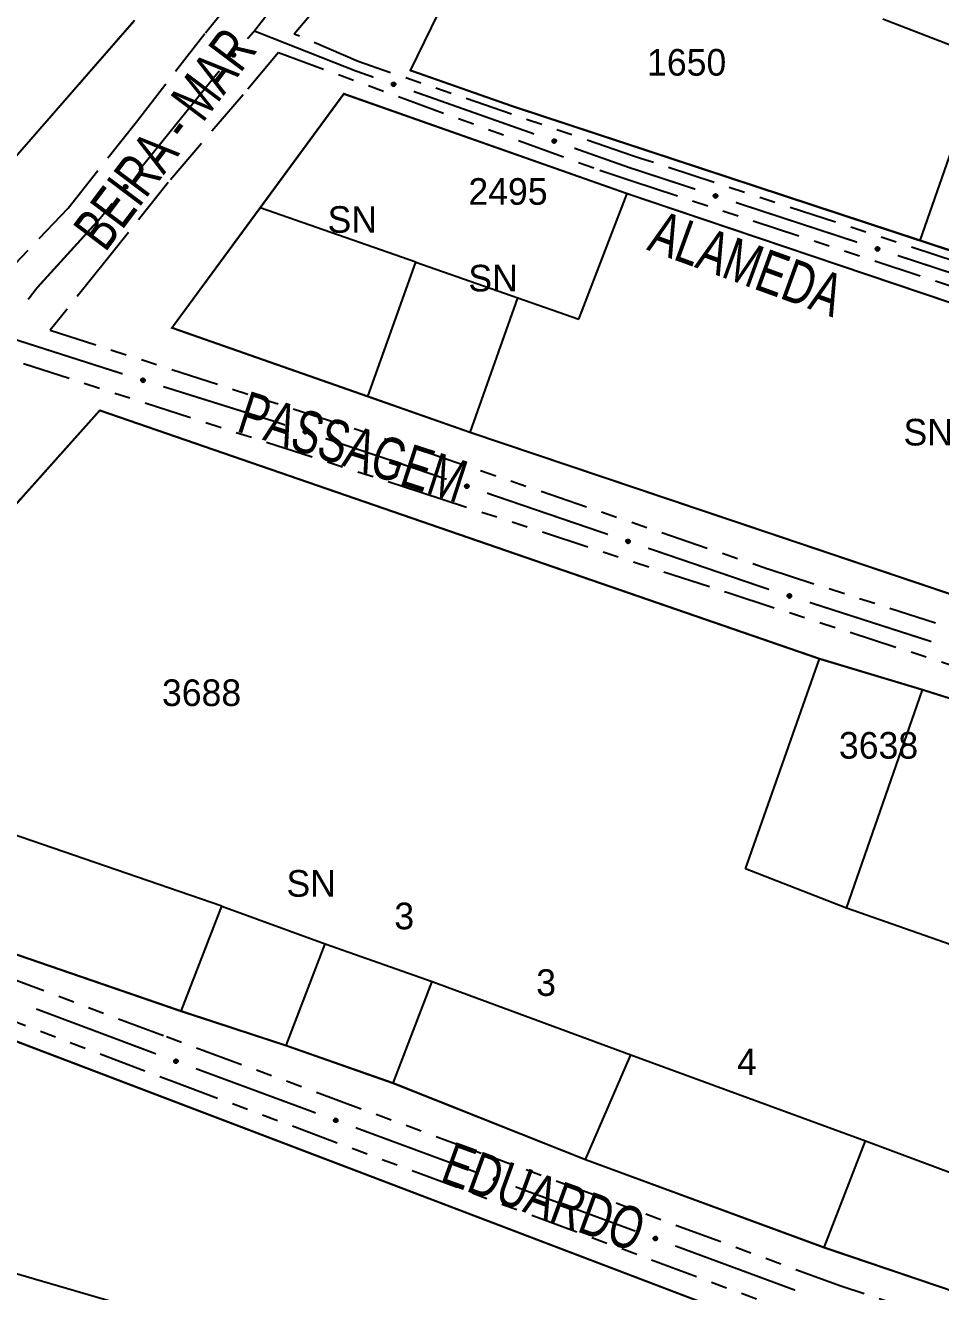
# Model space of a CAD drawing. Extents: x 203196 to 204359, y 4872588 to 4874244.
# Drawn here: x 203699.8 to 203785.8, y 4872877.4 to 4872996.3 of the extents above; entities that cross this region are included whole.
import ezdxf
from ezdxf.enums import TextEntityAlignment as Align

# ---------------------------------------------------------------- set-up
doc = ezdxf.new("R2010")
doc.units = 0
doc.header["$LTSCALE"] = 1.5
doc.header["$MEASUREMENT"] = 0
doc.linetypes.add('TRACO_11', pattern=[8, 3, -1, 3, -1])
doc.linetypes.add('TRACO_25', pattern=[8, 3, -1, 1, -1, 1, -1])
for name, color, linetype in [('CD_MALHA_LOTES', 7, 'CONTINUOUS'), ('RU-QUADRA', 210, 'CONTINUOUS'), ('SV-EIXO-RUA-N-PAV', 6, 'CONTINUOUS'), ('SV-EIXO-RUA-PAV', 20, 'CONTINUOUS'), ('SV-RUA-NAO-PAV', 7, 'CONTINUOUS'), ('SV-RUA-PAVIM', 7, 'CONTINUOUS'), ('SV-TXT-RUA-N-PAV', 7, 'CONTINUOUS'), ('SV-TXT-RUA-PAV', 7, 'CONTINUOUS'), ('Th_NmrPort', 1, 'CONTINUOUS')]:
    doc.layers.add(name, color=color, linetype=linetype)
doc.styles.add('ARIAL', font='ARIAL.SHX')

msp = doc.modelspace()

# ---------------------------------------------------------------- linework, layer by layer
at = {"layer": 'CD_MALHA_LOTES', "linetype": 'Continuous', "flags": 128}
for points in [[(203735.962926, 4872992.043297), (203746.42355, 4873013.478966)], [(203710.047782, 4872996.723007), (203694.148553, 4872978.506069)], [(203789.822241, 4872993.190677), (203780.321816, 4872996.851906)], [(203783.815098, 4872976.061466), (203789.822241, 4872993.190677)], [(203783.815098, 4872976.061466), (203745.509272, 4872988.687648), (203735.962926, 4872992.043297)], [(203721.84424, 4872979.151801), (203729.707697, 4872989.861363)], [(203729.707697, 4872989.861363), (203756.311058, 4872980.481343)], [(203751.782548, 4872968.686747), (203756.311058, 4872980.481343)], [(203756.311058, 4872980.481343), (203831.336802, 4872955.17259)], [(203713.561501, 4872967.871201), (203721.84424, 4872979.151801)], [(203736.464341, 4872974.041287), (203721.84424, 4872979.151801)], [(203797.472578, 4872971.559753), (203783.815098, 4872976.061466)], [(203731.976555, 4872961.416006), (203736.464341, 4872974.041287)], [(203736.464341, 4872974.041287), (203746.039246, 4872970.694341)], [(203741.581345, 4872958.049153), (203746.039246, 4872970.694341)], [(203746.039246, 4872970.694341), (203751.782548, 4872968.686747)], [(203731.976555, 4872961.416006), (203713.561501, 4872967.871201)], [(203741.581345, 4872958.049153), (203731.976555, 4872961.416006)], [(203706.783745, 4872960.113282), (203692.299839, 4872943.910878)], [(203774.378888, 4872936.783489), (203706.783745, 4872960.113282)], [(203823.578466, 4872930.432633), (203741.581345, 4872958.049153)], [(203767.428961, 4872917.07125), (203774.378888, 4872936.783489)], [(203784.042115, 4872933.883029), (203774.378888, 4872936.783489)], [(203776.923756, 4872913.379821), (203784.042115, 4872933.883029)], [(203794.266685, 4872930.664039), (203784.042115, 4872933.883029)], [(203718.262846, 4872913.553996), (203671.602852, 4872929.586224)], [(203661.118242, 4872922.044996), (203714.444295, 4872903.713886)], [(203764.222836, 4872876.008348), (203653.85064, 4872918.032246)], [(203776.923756, 4872913.379821), (203767.428961, 4872917.07125)], [(203714.444295, 4872903.713886), (203718.262846, 4872913.553996)], [(203718.262846, 4872913.553996), (203727.956089, 4872910.029181)], [(203787.28695, 4872909.736792), (203776.923756, 4872913.379821)], [(203724.284406, 4872900.482805), (203727.956089, 4872910.029181)], [(203727.956089, 4872910.029181), (203738.016501, 4872906.504365)], [(203734.344818, 4872896.957989), (203738.016501, 4872906.504365)], [(203738.016501, 4872906.504365), (203756.66865, 4872899.601601)], [(203714.444295, 4872903.713886), (203724.284406, 4872900.482805)], [(203724.284406, 4872900.482805), (203734.344818, 4872896.957989)], [(203752.409498, 4872889.76149), (203756.66865, 4872899.601601)], [(203756.66865, 4872899.601601), (203778.698749, 4872891.523898)], [(203734.344818, 4872896.957989), (203752.409498, 4872889.76149)], [(203774.814576, 4872881.522338), (203778.698749, 4872891.523898)], [(203778.698749, 4872891.523898), (203795.473759, 4872885.260602)], [(203752.409498, 4872889.76149), (203774.814576, 4872881.522338)], [(203758.970245, 4872861.505444), (203668.782073, 4872887.830408)], [(203774.814576, 4872881.522338), (203791.642455, 4872875.804781)]]:
    msp.add_lwpolyline(points, dxfattribs=at)
at = {"layer": 'RU-QUADRA', "linetype": 'Continuous', "const_width": 0.18, "flags": 128}
for points in [[(203792.097701, 4873018.637287), (203777.094443, 4873023.962809), (203756.102266, 4873032.905121), (203746.42355, 4873013.478966), (203735.962926, 4872992.043297), (203745.509272, 4872988.687648), (203783.815098, 4872976.061466), (203797.472578, 4872971.559753)], [(203632.741667, 4872925.848588), (203634.792565, 4872924.991419), (203655.545273, 4872935.423493), (203672.998632, 4872953.304702), (203694.148553, 4872978.506069), (203710.047782, 4872996.723007)], [(203794.266685, 4872930.664039), (203784.042115, 4872933.883029), (203774.378888, 4872936.783489), (203706.783745, 4872960.113282), (203692.299839, 4872943.910878), (203687.685372, 4872945.442821), (203671.602852, 4872929.586224), (203661.118242, 4872922.044996), (203714.444295, 4872903.713886), (203724.284406, 4872900.482805), (203734.344818, 4872896.957989), (203752.409498, 4872889.76149), (203774.814576, 4872881.522338), (203791.642455, 4872875.804781)], [(203764.222836, 4872876.008348), (203653.85064, 4872918.032246), (203634.957299, 4872909.221527), (203615.377909, 4872903.004945), (203597.756091, 4872896.294487), (203755.273411, 4872851.061951)]]:
    msp.add_lwpolyline(points, dxfattribs=at)
msp.add_lwpolyline([(203961.291976, 4872911.308828), (203952.813353, 4872885.559117), (203843.492044, 4872923.863747), (203834.423189, 4872926.899785), (203823.578466, 4872930.432633), (203741.581345, 4872958.049153), (203731.976555, 4872961.416006), (203713.561501, 4872967.871201), (203721.84424, 4872979.151801), (203729.707697, 4872989.861363), (203756.311058, 4872980.481343), (203831.336802, 4872955.17259), (203841.968219, 4872951.552568), (203851.171292, 4872948.465834)], close=True, dxfattribs=at)
at = {"layer": 'SV-EIXO-RUA-N-PAV', "const_width": 0.18}
for points in [[(203721.308575, 4872995.751397), (203730.61078, 4872992.081386)], [(203730.61078, 4872992.081386), (203730.761906, 4872992.021763)], [(203730.761906, 4872992.021763), (203732.494474, 4872991.409591)], [(203736.265972, 4872990.077), (203747.580468, 4872986.079226)], [(203751.351966, 4872984.746635), (203756.066339, 4872983.080896)], [(203756.066339, 4872983.080896), (203756.438858, 4872982.949274)], [(203756.438858, 4872982.949274), (203762.715505, 4872980.892927)], [(203766.516704, 4872979.647583), (203777.920303, 4872975.911551)], [(203781.721503, 4872974.666207), (203793.125102, 4872970.930175)], [(203697.509076, 4872967.206769), (203707.985741, 4872963.854235)], [(203707.985741, 4872963.854235), (203708.587198, 4872963.661769)], [(203708.587198, 4872963.661769), (203708.93886, 4872963.551653)], [(203712.756093, 4872962.356358), (203722.299176, 4872959.36812)], [(203722.299176, 4872959.36812), (203723.210319, 4872959.082812)], [(203723.210319, 4872959.082812), (203724.201447, 4872958.750887)], [(203727.994398, 4872957.480641), (203735.580299, 4872954.940148)], [(203735.580299, 4872954.940148), (203736.306183, 4872954.697053)], [(203736.306183, 4872954.697053), (203739.366814, 4872953.650882)], [(203743.151806, 4872952.357113), (203754.506781, 4872948.475806)], [(203758.291772, 4872947.182037), (203768.7005, 4872943.624173)], [(203768.7005, 4872943.624173), (203769.004938, 4872943.520111)], [(203769.004938, 4872943.520111), (203769.650587, 4872943.312301)], [(203773.458219, 4872942.086765), (203784.881115, 4872938.410158)], [(203712.067693, 4872899.695895), (203700.832461, 4872903.911289)], [(203727.074523, 4872894.146568), (203715.81932, 4872898.308346)], [(203742.081461, 4872888.59753), (203730.826258, 4872892.759308)], [(203757.088399, 4872883.048493), (203745.833196, 4872887.210271)], [(203772.095337, 4872877.499455), (203760.840133, 4872881.661233)]]:
    msp.add_lwpolyline(points, dxfattribs=at)
at = {"layer": 'SV-EIXO-RUA-N-PAV'}
for points in [[(203734.281423, 4872990.894954), (203734.325249, 4872990.916664), (203734.367355, 4872990.926361), (203734.404801, 4872990.92434), (203734.437425, 4872990.913926), (203734.469602, 4872990.899514), (203734.498837, 4872990.877825), (203734.525952, 4872990.846566), (203734.548038, 4872990.802756), (203734.555136, 4872990.758969), (203734.555119, 4872990.722152), (203734.546219, 4872990.687508), (203734.531694, 4872990.656485), (203734.508161, 4872990.626862), (203734.476215, 4872990.599693), (203734.431624, 4872990.578551), (203734.39028, 4872990.569328), (203734.354112, 4872990.572233), (203734.31934, 4872990.581401), (203734.286666, 4872990.596509), (203734.258092, 4872990.617964), (203734.230795, 4872990.650178), (203734.21051, 4872990.694466), (203734.20084, 4872990.735597), (203734.203237, 4872990.771797), (203734.213034, 4872990.805827), (203734.227097, 4872990.838275), (203734.247676, 4872990.86857), (203734.281423, 4872990.894954)], [(203749.367417, 4872985.56459), (203749.411243, 4872985.586299), (203749.453349, 4872985.595996), (203749.490795, 4872985.593975), (203749.523419, 4872985.583562), (203749.555596, 4872985.569149), (203749.58483, 4872985.54746), (203749.611945, 4872985.516201), (203749.634032, 4872985.472391), (203749.64113, 4872985.428605), (203749.641113, 4872985.391787), (203749.632213, 4872985.357143), (203749.617688, 4872985.32612), (203749.594155, 4872985.296497), (203749.562209, 4872985.269328), (203749.517618, 4872985.248186), (203749.476274, 4872985.238963), (203749.440106, 4872985.241868), (203749.405333, 4872985.251036), (203749.37266, 4872985.266144), (203749.344086, 4872985.287599), (203749.316788, 4872985.319814), (203749.296504, 4872985.364101), (203749.286834, 4872985.405232), (203749.289231, 4872985.441432), (203749.299028, 4872985.475462), (203749.313091, 4872985.50791), (203749.333669, 4872985.538205), (203749.367417, 4872985.56459)], [(203764.513837, 4872980.419597), (203764.557151, 4872980.442311), (203764.599022, 4872980.452975), (203764.636505, 4872980.451817), (203764.669361, 4872980.442158), (203764.701861, 4872980.42849), (203764.731587, 4872980.407481), (203764.759415, 4872980.376855), (203764.782505, 4872980.333565), (203764.79061, 4872980.289954), (203764.791442, 4872980.253146), (203764.783342, 4872980.218306), (203764.769536, 4872980.186956), (203764.746692, 4872980.1568), (203764.71538, 4872980.128902), (203764.671288, 4872980.106738), (203764.630167, 4872980.096565), (203764.593941, 4872980.098636), (203764.558967, 4872980.107), (203764.525955, 4872980.121352), (203764.496893, 4872980.142143), (203764.468861, 4872980.173719), (203764.447562, 4872980.217528), (203764.436947, 4872980.258425), (203764.438509, 4872980.29467), (203764.447519, 4872980.328917), (203764.460831, 4872980.361681), (203764.480706, 4872980.392442), (203764.513837, 4872980.419597)], [(203779.718636, 4872975.438221), (203779.76195, 4872975.460935), (203779.803821, 4872975.471599), (203779.841304, 4872975.470442), (203779.874159, 4872975.460783), (203779.906659, 4872975.447115), (203779.936386, 4872975.426106), (203779.964214, 4872975.39548), (203779.987304, 4872975.35219), (203779.995409, 4872975.308579), (203779.99624, 4872975.27177), (203779.988141, 4872975.236931), (203779.974334, 4872975.205581), (203779.95149, 4872975.175424), (203779.920178, 4872975.147526), (203779.876086, 4872975.125362), (203779.834966, 4872975.115189), (203779.79874, 4872975.11726), (203779.763766, 4872975.125625), (203779.730753, 4872975.139976), (203779.701692, 4872975.160767), (203779.67366, 4872975.192344), (203779.65236, 4872975.236152), (203779.641746, 4872975.27705), (203779.643308, 4872975.313295), (203779.652318, 4872975.347542), (203779.66563, 4872975.380306), (203779.685505, 4872975.411067), (203779.718636, 4872975.438221)], [(203710.743255, 4872963.101991), (203710.786267, 4872963.125272), (203710.827995, 4872963.136485), (203710.865489, 4872963.135821), (203710.898469, 4872963.126594), (203710.931146, 4872963.113354), (203710.961146, 4872963.092738), (203710.989374, 4872963.06248), (203711.01303, 4872963.019497), (203711.021708, 4872962.975996), (203711.023023, 4872962.939202), (203711.015382, 4872962.904259), (203711.001989, 4872962.87273), (203710.979543, 4872962.842276), (203710.9486, 4872962.813969), (203710.904803, 4872962.791228), (203710.863819, 4872962.780515), (203710.82757, 4872962.78211), (203710.792489, 4872962.790015), (203710.75929, 4872962.803931), (203710.729958, 4872962.824338), (203710.701514, 4872962.855544), (203710.679641, 4872962.899069), (203710.66849, 4872962.939823), (203710.669575, 4872962.976086), (203710.678135, 4872963.010448), (203710.691015, 4872963.043384), (203710.710484, 4872963.074404), (203710.743255, 4872963.101991)], [(203725.996637, 4872958.265774), (203726.040099, 4872958.288203), (203726.082039, 4872958.298592), (203726.119513, 4872958.297189), (203726.152305, 4872958.287314), (203726.184714, 4872958.273434), (203726.214303, 4872958.25223), (203726.241929, 4872958.221423), (203726.264735, 4872958.177982), (203726.272554, 4872958.134319), (203726.273144, 4872958.097506), (203726.264816, 4872958.06272), (203726.250804, 4872958.031461), (203726.227763, 4872958.001455), (203726.196269, 4872957.973763), (203726.152032, 4872957.951889), (203726.110846, 4872957.941985), (203726.074634, 4872957.944294), (203726.039716, 4872957.952888), (203726.006798, 4872957.967455), (203725.977874, 4872957.988436), (203725.950049, 4872958.020196), (203725.929038, 4872958.064144), (203725.918691, 4872958.10511), (203725.920491, 4872958.141344), (203725.929725, 4872958.175531), (203725.943252, 4872958.208207), (203725.963328, 4872958.238837), (203725.996637, 4872958.265774)], [(203741.158957, 4872953.154633), (203741.202558, 4872953.176792), (203741.244562, 4872953.18692), (203741.282027, 4872953.185285), (203741.314756, 4872953.175207), (203741.347079, 4872953.161125), (203741.376535, 4872953.139738), (203741.40397, 4872953.10876), (203741.426505, 4872953.065178), (203741.434053, 4872953.021467), (203741.434414, 4872952.984652), (203741.425871, 4872952.949918), (203741.411665, 4872952.918747), (203741.388438, 4872952.888885), (203741.356773, 4872952.861389), (203741.312401, 4872952.839789), (203741.271154, 4872952.830142), (203741.234958, 4872952.832675), (203741.200093, 4872952.841485), (203741.167266, 4872952.856257), (203741.138473, 4872952.877418), (203741.110846, 4872952.90935), (203741.090108, 4872952.953426), (203741.080016, 4872952.994456), (203741.082041, 4872953.030678), (203741.091487, 4872953.064807), (203741.105217, 4872953.097398), (203741.125482, 4872953.127903), (203741.158957, 4872953.154633)], [(203756.298924, 4872947.979557), (203756.342525, 4872948.001716), (203756.384528, 4872948.011845), (203756.421993, 4872948.010209), (203756.454723, 4872948.000131), (203756.487046, 4872947.98605), (203756.516502, 4872947.964663), (203756.543937, 4872947.933684), (203756.566472, 4872947.890103), (203756.57402, 4872947.846392), (203756.574381, 4872947.809576), (203756.565838, 4872947.774842), (203756.551632, 4872947.743671), (203756.528405, 4872947.713809), (203756.496739, 4872947.686313), (203756.452368, 4872947.664713), (203756.411121, 4872947.655066), (203756.374924, 4872947.6576), (203756.34006, 4872947.66641), (203756.307233, 4872947.681181), (203756.27844, 4872947.702342), (203756.250813, 4872947.734274), (203756.230074, 4872947.778351), (203756.219983, 4872947.81938), (203756.222007, 4872947.855603), (203756.231454, 4872947.889732), (203756.245183, 4872947.922323), (203756.265449, 4872947.952828), (203756.298924, 4872947.979557)], [(203771.451359, 4872942.848341), (203771.494554, 4872942.87128), (203771.536369, 4872942.882161), (203771.573858, 4872942.881199), (203771.606763, 4872942.871711), (203771.639334, 4872942.858213), (203771.669169, 4872942.837359), (203771.697156, 4872942.806878), (203771.720471, 4872942.763709), (203771.728803, 4872942.720141), (203771.729827, 4872942.683337), (203771.721909, 4872942.648456), (203771.708266, 4872942.617035), (203771.685579, 4872942.58676), (203771.654413, 4872942.558699), (203771.610437, 4872942.536306), (203771.569369, 4872942.525918), (203771.533133, 4872942.527801), (203771.498116, 4872942.535983), (203771.465029, 4872942.550162), (203771.43586, 4872942.570802), (203771.407664, 4872942.602232), (203771.386137, 4872942.645929), (203771.375309, 4872942.686771), (203771.376683, 4872942.723024), (203771.385514, 4872942.757317), (203771.398656, 4872942.79015), (203771.41837, 4872942.821014), (203771.451359, 4872942.848341)], [(203714.040038, 4872898.848897), (203713.995901, 4872898.827826), (203713.953659, 4872898.818743), (203713.916246, 4872898.821307), (203713.883777, 4872898.832194), (203713.851813, 4872898.847073), (203713.822897, 4872898.869184), (203713.796239, 4872898.900833), (203713.774791, 4872898.94496), (203713.76833, 4872898.988845), (203713.768882, 4872899.025659), (203713.778285, 4872899.06017), (203713.793259, 4872899.090979), (203713.81722, 4872899.120256), (203713.849558, 4872899.146958), (203713.894451, 4872899.16745), (203713.935925, 4872899.176071), (203713.972047, 4872899.172641), (203714.006682, 4872899.162968), (203714.039133, 4872899.147387), (203714.067392, 4872899.125519), (203714.094219, 4872899.092911), (203714.113857, 4872899.048333), (203714.122928, 4872899.007066), (203714.120006, 4872898.970905), (203714.109715, 4872898.937021), (203714.095182, 4872898.90478), (203714.074166, 4872898.874788), (203714.040038, 4872898.848897)], [(203729.046976, 4872893.299859), (203729.002839, 4872893.278789), (203728.960597, 4872893.269705), (203728.923184, 4872893.27227), (203728.890714, 4872893.283156), (203728.858751, 4872893.298035), (203728.829834, 4872893.320146), (203728.803177, 4872893.351796), (203728.781729, 4872893.395923), (203728.775268, 4872893.439808), (203728.77582, 4872893.476621), (203728.785222, 4872893.511132), (203728.800197, 4872893.541941), (203728.824158, 4872893.571218), (203728.856495, 4872893.59792), (203728.901389, 4872893.618412), (203728.942863, 4872893.627034), (203728.978985, 4872893.623603), (203729.01362, 4872893.613931), (203729.04607, 4872893.598349), (203729.07433, 4872893.576481), (203729.101156, 4872893.543874), (203729.120795, 4872893.499296), (203729.129866, 4872893.458029), (203729.126944, 4872893.421868), (203729.116653, 4872893.387984), (203729.10212, 4872893.355743), (203729.081103, 4872893.32575), (203729.046976, 4872893.299859)], [(203744.053914, 4872887.750822), (203744.009777, 4872887.729751), (203743.967535, 4872887.720668), (203743.930122, 4872887.723232), (203743.897652, 4872887.734119), (203743.865689, 4872887.748998), (203743.836772, 4872887.771109), (203743.810114, 4872887.802758), (203743.788667, 4872887.846886), (203743.782206, 4872887.89077), (203743.782758, 4872887.927584), (203743.79216, 4872887.962095), (203743.807135, 4872887.992904), (203743.831095, 4872888.022181), (203743.863433, 4872888.048883), (203743.908327, 4872888.069375), (203743.949801, 4872888.077996), (203743.985923, 4872888.074566), (203744.020558, 4872888.064893), (203744.053008, 4872888.049312), (203744.081268, 4872888.027444), (203744.108094, 4872887.994836), (203744.127733, 4872887.950258), (203744.136804, 4872887.908991), (203744.133881, 4872887.87283), (203744.123591, 4872887.838946), (203744.109058, 4872887.806706), (203744.088041, 4872887.776713), (203744.053914, 4872887.750822)], [(203759.060851, 4872882.201784), (203759.016715, 4872882.180714), (203758.974472, 4872882.17163), (203758.93706, 4872882.174195), (203758.90459, 4872882.185081), (203758.872626, 4872882.19996), (203758.84371, 4872882.222071), (203758.817052, 4872882.253721), (203758.795605, 4872882.297848), (203758.789144, 4872882.341733), (203758.789695, 4872882.378546), (203758.799098, 4872882.413057), (203758.814072, 4872882.443866), (203758.838033, 4872882.473143), (203758.870371, 4872882.499845), (203758.915264, 4872882.520337), (203758.956739, 4872882.528959), (203758.992861, 4872882.525528), (203759.027496, 4872882.515856), (203759.059946, 4872882.500274), (203759.088206, 4872882.478406), (203759.115032, 4872882.445799), (203759.134671, 4872882.401221), (203759.143742, 4872882.359954), (203759.140819, 4872882.323793), (203759.130529, 4872882.289909), (203759.115995, 4872882.257668), (203759.094979, 4872882.227675), (203759.060851, 4872882.201784)]]:
    msp.add_lwpolyline(points, close=True, dxfattribs=at)
for points in [[(203734.20084, 4872990.735597), (203734.531694, 4872990.656485)], [(203734.203237, 4872990.771797), (203734.546219, 4872990.687508)], [(203734.205055, 4872990.751816), (203734.535944, 4872990.672529)], [(203734.210441, 4872990.787539), (203734.548141, 4872990.702952)], [(203734.213034, 4872990.805827), (203734.555119, 4872990.722152)], [(203734.224002, 4872990.821822), (203734.551031, 4872990.743899)], [(203734.227097, 4872990.838275), (203734.555136, 4872990.758969)], [(203734.241799, 4872990.851714), (203734.547412, 4872990.782805)], [(203734.247676, 4872990.86857), (203734.548038, 4872990.802756)], [(203734.264743, 4872990.879787), (203734.533045, 4872990.824061)], [(203734.281423, 4872990.894954), (203734.525952, 4872990.846566)], [(203734.305776, 4872990.90581), (203734.505281, 4872990.864262)], [(203734.325249, 4872990.916664), (203734.498837, 4872990.877825)], [(203734.349228, 4872990.922295), (203734.475544, 4872990.890689)], [(203734.367355, 4872990.926361), (203734.469602, 4872990.899514)], [(203734.207388, 4872990.713364), (203734.515119, 4872990.64226)], [(203734.21051, 4872990.694466), (203734.508161, 4872990.626862)], [(203734.224782, 4872990.672485), (203734.489147, 4872990.613809)], [(203734.230795, 4872990.650178), (203734.476215, 4872990.599693)], [(203734.250428, 4872990.63448), (203734.44645, 4872990.591269)], [(203734.258092, 4872990.617964), (203734.431624, 4872990.578551)], [(203734.276683, 4872990.60639), (203734.40474, 4872990.575615)], [(203734.286666, 4872990.596509), (203734.39028, 4872990.569328)], [(203749.286834, 4872985.405232), (203749.617688, 4872985.32612)], [(203749.289231, 4872985.441432), (203749.632213, 4872985.357143)], [(203749.291049, 4872985.421451), (203749.621938, 4872985.342164)], [(203749.293382, 4872985.382999), (203749.601113, 4872985.311895)], [(203749.296435, 4872985.457175), (203749.634135, 4872985.372587)], [(203749.296504, 4872985.364101), (203749.594155, 4872985.296497)], [(203749.299028, 4872985.475462), (203749.641113, 4872985.391787)], [(203749.309996, 4872985.491457), (203749.637025, 4872985.413534)], [(203749.310776, 4872985.342121), (203749.575141, 4872985.283445)], [(203749.313091, 4872985.50791), (203749.64113, 4872985.428605)], [(203749.316788, 4872985.319814), (203749.562209, 4872985.269328)], [(203749.327793, 4872985.521349), (203749.633406, 4872985.45244)], [(203749.333669, 4872985.538205), (203749.634032, 4872985.472391)], [(203749.336422, 4872985.304115), (203749.532444, 4872985.260904)], [(203749.344086, 4872985.287599), (203749.517618, 4872985.248186)], [(203749.350737, 4872985.549422), (203749.619039, 4872985.493696)], [(203749.362677, 4872985.276025), (203749.490734, 4872985.24525)], [(203749.367417, 4872985.56459), (203749.611945, 4872985.516201)], [(203749.37266, 4872985.266144), (203749.476274, 4872985.238963)], [(203749.39177, 4872985.575445), (203749.591275, 4872985.533897)], [(203749.411243, 4872985.586299), (203749.58483, 4872985.54746)], [(203749.435222, 4872985.59193), (203749.561538, 4872985.560324)], [(203749.453349, 4872985.595996), (203749.555596, 4872985.569149)], [(203764.436947, 4872980.258425), (203764.769536, 4872980.186956)], [(203764.438509, 4872980.29467), (203764.783342, 4872980.218306)], [(203764.440787, 4872980.274737), (203764.773415, 4872980.203094)], [(203764.444005, 4872980.236349), (203764.753293, 4872980.172354)], [(203764.445349, 4872980.310575), (203764.784908, 4872980.23379)], [(203764.447519, 4872980.328917), (203764.791442, 4872980.253146)], [(203764.447562, 4872980.217528), (203764.746692, 4872980.1568)], [(203764.458116, 4872980.345161), (203764.786854, 4872980.274793)], [(203764.460831, 4872980.361681), (203764.79061, 4872980.289954)], [(203764.462337, 4872980.195882), (203764.727983, 4872980.143312)], [(203764.468861, 4872980.173719), (203764.71538, 4872980.128902)], [(203764.47522, 4872980.375455), (203764.782339, 4872980.313606)], [(203764.480706, 4872980.392442), (203764.782505, 4872980.333565)], [(203764.488851, 4872980.158478), (203764.685817, 4872980.119794)], [(203764.496893, 4872980.142143), (203764.671288, 4872980.106738)], [(203764.497511, 4872980.404049), (203764.767025, 4872980.35452)], [(203764.513837, 4872980.419597), (203764.759415, 4872980.376855)], [(203764.515746, 4872980.131), (203764.644478, 4872980.103184)], [(203764.525955, 4872980.121352), (203764.630167, 4872980.096565)], [(203764.537933, 4872980.431011), (203764.738342, 4872980.394071)], [(203764.557151, 4872980.442311), (203764.731587, 4872980.407481)], [(203764.580994, 4872980.448493), (203764.708004, 4872980.419805)], [(203764.599022, 4872980.452975), (203764.701861, 4872980.42849)], [(203779.641746, 4872975.27705), (203779.974334, 4872975.205581)], [(203779.643308, 4872975.313295), (203779.988141, 4872975.236931)], [(203779.645585, 4872975.293361), (203779.978214, 4872975.221719)], [(203779.650147, 4872975.329199), (203779.989706, 4872975.252415)], [(203779.652318, 4872975.347542), (203779.99624, 4872975.27177)], [(203779.662914, 4872975.363786), (203779.991652, 4872975.293418)], [(203779.66563, 4872975.380306), (203779.995409, 4872975.308579)], [(203779.680018, 4872975.394079), (203779.987137, 4872975.33223)], [(203779.685505, 4872975.411067), (203779.987304, 4872975.35219)], [(203779.702309, 4872975.422673), (203779.971824, 4872975.373144)], [(203779.718636, 4872975.438221), (203779.964214, 4872975.39548)], [(203779.742732, 4872975.449635), (203779.943141, 4872975.412695)], [(203779.76195, 4872975.460935), (203779.936386, 4872975.426106)], [(203779.785792, 4872975.467117), (203779.912803, 4872975.438429)], [(203779.803821, 4872975.471599), (203779.906659, 4872975.447115)], [(203779.648803, 4872975.254974), (203779.958091, 4872975.190978)], [(203779.65236, 4872975.236152), (203779.95149, 4872975.175424)], [(203779.667135, 4872975.214506), (203779.932782, 4872975.161937)], [(203779.67366, 4872975.192344), (203779.920178, 4872975.147526)], [(203779.69365, 4872975.177102), (203779.890616, 4872975.138418)], [(203779.701692, 4872975.160767), (203779.876086, 4872975.125362)], [(203779.720545, 4872975.149624), (203779.849277, 4872975.121808)], [(203779.730753, 4872975.139976), (203779.834966, 4872975.115189)], [(203710.66849, 4872962.939823), (203711.001989, 4872962.87273)], [(203710.669575, 4872962.976086), (203711.015382, 4872962.904259)], [(203710.672114, 4872962.956184), (203711.005655, 4872962.888918)], [(203710.675837, 4872962.917842), (203710.985939, 4872962.857915)], [(203710.676205, 4872962.992079), (203711.016744, 4872962.919762)], [(203710.678135, 4872963.010448), (203711.023023, 4872962.939202)], [(203710.679641, 4872962.899069), (203710.979543, 4872962.842276)], [(203710.688517, 4872963.02683), (203711.018151, 4872962.960787)], [(203710.691015, 4872963.043384), (203711.021708, 4872962.975996)], [(203710.694699, 4872962.877619), (203710.961013, 4872962.828544)], [(203710.701514, 4872962.855544), (203710.9486, 4872962.813969)], [(203710.705221, 4872963.057346), (203711.013127, 4872962.999537)], [(203710.710484, 4872963.074404), (203711.01303, 4872963.019497)], [(203710.721702, 4872962.840566), (203710.919159, 4872962.804474)], [(203710.727135, 4872963.08623), (203710.997277, 4872963.040246)], [(203710.729958, 4872962.824338), (203710.904803, 4872962.791228)], [(203710.743255, 4872963.101991), (203710.989374, 4872963.06248)], [(203710.748956, 4872962.813444), (203710.878042, 4872962.787322)], [(203710.75929, 4872962.803931), (203710.863819, 4872962.780515)], [(203710.7672, 4872963.113721), (203710.968077, 4872963.079417)], [(203710.786267, 4872963.125272), (203710.961146, 4872963.092738)], [(203710.810027, 4872963.131767), (203710.937403, 4872963.10475)], [(203710.827995, 4872963.136485), (203710.931146, 4872963.113354)], [(203725.918691, 4872958.10511), (203726.250804, 4872958.031461)], [(203725.920491, 4872958.141344), (203726.264816, 4872958.06272)], [(203725.922638, 4872958.121395), (203726.254789, 4872958.047573)], [(203725.925604, 4872958.082988), (203726.234466, 4872958.016965)], [(203725.927435, 4872958.157203), (203726.266483, 4872958.078193)], [(203725.929038, 4872958.064144), (203726.227763, 4872958.001455)], [(203725.929725, 4872958.175531), (203726.273144, 4872958.097506)], [(203725.940428, 4872958.191705), (203726.268698, 4872958.119183)], [(203725.943252, 4872958.208207), (203726.272554, 4872958.134319)], [(203725.94367, 4872958.042401), (203726.208966, 4872957.988091)], [(203725.950049, 4872958.020196), (203726.196269, 4872957.973763)], [(203725.957731, 4872958.221886), (203726.264437, 4872958.158024)], [(203725.963328, 4872958.238837), (203726.264735, 4872958.177982)], [(203725.969939, 4872958.004824), (203726.166647, 4872957.964849)], [(203725.977874, 4872957.988436), (203726.152032, 4872957.951889)], [(203725.980209, 4872958.250333), (203726.249393, 4872958.199038)], [(203725.996637, 4872958.265774), (203726.241929, 4872958.221423)], [(203725.996653, 4872957.97717), (203726.1252, 4872957.94851)], [(203726.006798, 4872957.967455), (203726.110846, 4872957.941985)], [(203726.020807, 4872958.277029), (203726.22097, 4872958.238776)], [(203726.040099, 4872958.288203), (203726.214303, 4872958.25223)], [(203726.063981, 4872958.294228), (203726.190801, 4872958.264708)], [(203726.082039, 4872958.298592), (203726.184714, 4872958.273434)], [(203741.080016, 4872952.994456), (203741.411665, 4872952.918747)], [(203741.082041, 4872953.030678), (203741.425871, 4872952.949918)], [(203741.084064, 4872953.010717), (203741.41575, 4872952.934834)], [(203741.086792, 4872952.972291), (203741.395237, 4872952.904353)], [(203741.089083, 4872953.046494), (203741.427634, 4872952.965381)], [(203741.090108, 4872952.953426), (203741.388438, 4872952.888885)], [(203741.091487, 4872953.064807), (203741.434414, 4872952.984652)], [(203741.10229, 4872953.080915), (203741.430103, 4872953.006356)], [(203741.104605, 4872952.931594), (203741.369559, 4872952.875637)], [(203741.105217, 4872953.097398), (203741.434053, 4872953.021467)], [(203741.110846, 4872952.90935), (203741.356773, 4872952.861389)], [(203741.11978, 4872953.110987), (203741.426084, 4872953.045223)], [(203741.125482, 4872953.127903), (203741.426505, 4872953.065178)], [(203741.13064, 4872952.893854), (203741.327096, 4872952.852659)], [(203741.138473, 4872952.877418), (203741.312401, 4872952.839789)], [(203741.142434, 4872953.139295), (203741.411294, 4872953.086329)], [(203741.157182, 4872952.866035), (203741.285548, 4872952.836578)], [(203741.158957, 4872953.154633), (203741.40397, 4872953.10876)], [(203741.167266, 4872952.856257), (203741.271154, 4872952.830142)], [(203741.183197, 4872953.165738), (203741.383118, 4872953.126243)], [(203741.202558, 4872953.176792), (203741.376535, 4872953.139738)], [(203741.226477, 4872953.182669), (203741.353111, 4872953.152362)], [(203741.244562, 4872953.18692), (203741.347079, 4872953.161125)], [(203756.242257, 4872947.905839), (203756.57007, 4872947.83128)], [(203756.245183, 4872947.922323), (203756.57402, 4872947.846392)], [(203756.259746, 4872947.935912), (203756.566051, 4872947.870147)], [(203756.265449, 4872947.952828), (203756.566472, 4872947.890103)], [(203756.2824, 4872947.964219), (203756.551261, 4872947.911253)], [(203756.298924, 4872947.979557), (203756.543937, 4872947.933684)], [(203756.323164, 4872947.990662), (203756.523085, 4872947.951167)], [(203756.342525, 4872948.001716), (203756.516502, 4872947.964663)], [(203756.366444, 4872948.007593), (203756.493078, 4872947.977286)], [(203756.384528, 4872948.011845), (203756.487046, 4872947.98605)], [(203756.219983, 4872947.81938), (203756.551632, 4872947.743671)], [(203756.222007, 4872947.855603), (203756.565838, 4872947.774842)], [(203756.22403, 4872947.835641), (203756.555717, 4872947.759758)], [(203756.226758, 4872947.797216), (203756.535204, 4872947.729277)], [(203756.229049, 4872947.871418), (203756.5676, 4872947.790305)], [(203756.230074, 4872947.778351), (203756.528405, 4872947.713809)], [(203756.231454, 4872947.889732), (203756.574381, 4872947.809576)], [(203756.244572, 4872947.756518), (203756.509526, 4872947.700561)], [(203756.250813, 4872947.734274), (203756.496739, 4872947.686313)], [(203756.270607, 4872947.718778), (203756.467063, 4872947.677583)], [(203756.27844, 4872947.702342), (203756.452368, 4872947.664713)], [(203756.297149, 4872947.690959), (203756.425515, 4872947.661502)], [(203756.307233, 4872947.681181), (203756.411121, 4872947.655066)], [(203771.375309, 4872942.686771), (203771.708266, 4872942.617035)], [(203771.376683, 4872942.723024), (203771.721909, 4872942.648456)], [(203771.379064, 4872942.703102), (203771.712061, 4872942.633193)], [(203771.382482, 4872942.664732), (203771.692099, 4872942.602348)], [(203771.383439, 4872942.738964), (203771.723393, 4872942.663948)], [(203771.385514, 4872942.757317), (203771.729827, 4872942.683337)], [(203771.386137, 4872942.645929), (203771.685579, 4872942.58676)], [(203771.396026, 4872942.773616), (203771.725126, 4872942.704961)], [(203771.398656, 4872942.79015), (203771.728803, 4872942.720141)], [(203771.401024, 4872942.624361), (203771.666941, 4872942.573175)], [(203771.407664, 4872942.602232), (203771.654413, 4872942.558699)], [(203771.412972, 4872942.803998), (203771.720409, 4872942.743749)], [(203771.41837, 4872942.821014), (203771.720471, 4872942.763709)], [(203771.427733, 4872942.587095), (203771.624898, 4872942.549437)], [(203771.435114, 4872942.832708), (203771.704883, 4872942.784583)], [(203771.43586, 4872942.570802), (203771.610437, 4872942.536306)], [(203771.451359, 4872942.848341), (203771.697156, 4872942.806878)], [(203771.454771, 4872942.559757), (203771.583646, 4872942.532612)], [(203771.465029, 4872942.550162), (203771.569369, 4872942.525918)], [(203771.475396, 4872942.85988), (203771.675994, 4872942.823984)], [(203771.494554, 4872942.87128), (203771.669169, 4872942.837359)], [(203771.518364, 4872942.877586), (203771.645522, 4872942.849559)], [(203771.536369, 4872942.882161), (203771.639334, 4872942.858213)], [(203714.074815, 4872899.108893), (203713.879442, 4872899.154949)], [(203714.067392, 4872899.125519), (203713.894451, 4872899.16745)], [(203714.048972, 4872899.137362), (203713.921375, 4872899.169994)], [(203714.039133, 4872899.147387), (203713.935925, 4872899.176071)], [(203714.095182, 4872898.90478), (203713.76833, 4872898.988845)], [(203714.109715, 4872898.937021), (203713.768882, 4872899.025659)], [(203714.098516, 4872898.921187), (203713.772654, 4872899.003854)], [(203714.074166, 4872898.874788), (203713.774791, 4872898.94496)], [(203714.080286, 4872898.891557), (203713.775707, 4872898.9649)], [(203714.112574, 4872898.955269), (203713.776139, 4872899.044755)], [(203714.120006, 4872898.970905), (203713.778285, 4872899.06017)], [(203714.118479, 4872898.990911), (203713.788776, 4872899.074998)], [(203714.056937, 4872898.86382), (203713.789473, 4872898.923439)], [(203714.122928, 4872899.007066), (203713.793259, 4872899.090979)], [(203714.040038, 4872898.848897), (203713.796239, 4872898.900833)], [(203714.116705, 4872899.029392), (203713.810039, 4872899.104961)], [(203714.01553, 4872898.838396), (203713.81665, 4872898.882839)], [(203714.113857, 4872899.048333), (203713.81722, 4872899.120256)], [(203713.995901, 4872898.827826), (203713.822897, 4872898.869184)], [(203714.099906, 4872899.070519), (203713.836422, 4872899.133031)], [(203713.971843, 4872898.822544), (203713.846, 4872898.855983)], [(203714.094219, 4872899.092911), (203713.849558, 4872899.146958)], [(203713.953659, 4872898.818743), (203713.851813, 4872898.847073)], [(203729.10212, 4872893.355743), (203728.775268, 4872893.439808)], [(203729.116653, 4872893.387984), (203728.77582, 4872893.476621)], [(203729.105454, 4872893.372149), (203728.779591, 4872893.454817)], [(203729.081103, 4872893.32575), (203728.781729, 4872893.395923)], [(203729.087224, 4872893.34252), (203728.782645, 4872893.415862)], [(203729.119511, 4872893.406231), (203728.783077, 4872893.495718)], [(203729.126944, 4872893.421868), (203728.785222, 4872893.511132)], [(203729.125416, 4872893.441873), (203728.795714, 4872893.52596)], [(203729.063875, 4872893.314783), (203728.796411, 4872893.374402)], [(203729.129866, 4872893.458029), (203728.800197, 4872893.541941)], [(203729.046976, 4872893.299859), (203728.803177, 4872893.351796)], [(203729.123642, 4872893.480354), (203728.816977, 4872893.555923)], [(203729.022468, 4872893.289359), (203728.823588, 4872893.333801)], [(203729.120795, 4872893.499296), (203728.824158, 4872893.571218)], [(203729.002839, 4872893.278789), (203728.829834, 4872893.320146)], [(203729.106844, 4872893.521482), (203728.843359, 4872893.583993)], [(203728.978781, 4872893.273507), (203728.852938, 4872893.306946)], [(203729.101156, 4872893.543874), (203728.856495, 4872893.59792)], [(203728.960597, 4872893.269705), (203728.858751, 4872893.298035)], [(203729.081753, 4872893.559856), (203728.886379, 4872893.605911)], [(203729.07433, 4872893.576481), (203728.901389, 4872893.618412)], [(203729.055909, 4872893.588324), (203728.928313, 4872893.620957)], [(203729.04607, 4872893.598349), (203728.942863, 4872893.627034)], [(203744.109058, 4872887.806706), (203743.782206, 4872887.89077)], [(203744.123591, 4872887.838946), (203743.782758, 4872887.927584)], [(203744.112392, 4872887.823112), (203743.786529, 4872887.905779)], [(203744.088041, 4872887.776713), (203743.788667, 4872887.846886)], [(203744.094162, 4872887.793482), (203743.789583, 4872887.866825)], [(203744.126449, 4872887.857194), (203743.790014, 4872887.94668)], [(203744.133881, 4872887.87283), (203743.79216, 4872887.962095)], [(203744.132354, 4872887.892836), (203743.802652, 4872887.976923)], [(203744.070813, 4872887.765746), (203743.803349, 4872887.825364)], [(203744.136804, 4872887.908991), (203743.807135, 4872887.992904)], [(203744.053914, 4872887.750822), (203743.810114, 4872887.802758)], [(203744.13058, 4872887.931317), (203743.823915, 4872888.006886)], [(203744.029406, 4872887.740321), (203743.830526, 4872887.784764)], [(203744.127733, 4872887.950258), (203743.831095, 4872888.022181)], [(203744.009777, 4872887.729751), (203743.836772, 4872887.771109)], [(203744.113782, 4872887.972444), (203743.850297, 4872888.034956)], [(203743.985719, 4872887.724469), (203743.859876, 4872887.757908)], [(203744.108094, 4872887.994836), (203743.863433, 4872888.048883)], [(203743.967535, 4872887.720668), (203743.865689, 4872887.748998)], [(203744.088691, 4872888.010818), (203743.893317, 4872888.056874)], [(203744.081268, 4872888.027444), (203743.908327, 4872888.069375)], [(203744.062847, 4872888.039287), (203743.935251, 4872888.071919)], [(203744.053008, 4872888.049312), (203743.949801, 4872888.077996)], [(203759.095629, 4872882.461781), (203758.900255, 4872882.507836)], [(203759.088206, 4872882.478406), (203758.915264, 4872882.520337)], [(203759.069785, 4872882.490249), (203758.942189, 4872882.522882)], [(203759.059946, 4872882.500274), (203758.956739, 4872882.528959)], [(203759.115995, 4872882.257668), (203758.789144, 4872882.341733)], [(203759.130529, 4872882.289909), (203758.789695, 4872882.378546)], [(203759.11933, 4872882.274074), (203758.793467, 4872882.356742)], [(203759.094979, 4872882.227675), (203758.795605, 4872882.297848)], [(203759.1011, 4872882.244445), (203758.796521, 4872882.317787)], [(203759.133387, 4872882.308156), (203758.796952, 4872882.397643)], [(203759.140819, 4872882.323793), (203758.799098, 4872882.413057)], [(203759.139292, 4872882.343798), (203758.80959, 4872882.427885)], [(203759.07775, 4872882.216708), (203758.810287, 4872882.276327)], [(203759.143742, 4872882.359954), (203758.814072, 4872882.443866)], [(203759.060851, 4872882.201784), (203758.817052, 4872882.253721)], [(203759.137518, 4872882.38228), (203758.830853, 4872882.457848)], [(203759.036343, 4872882.191284), (203758.837464, 4872882.235726)], [(203759.134671, 4872882.401221), (203758.838033, 4872882.473143)], [(203759.016715, 4872882.180714), (203758.84371, 4872882.222071)], [(203759.120719, 4872882.423407), (203758.857235, 4872882.485918)], [(203758.992657, 4872882.175432), (203758.866814, 4872882.208871)], [(203759.115032, 4872882.445799), (203758.870371, 4872882.499845)], [(203758.974472, 4872882.17163), (203758.872626, 4872882.19996)]]:
    msp.add_lwpolyline(points, dxfattribs=at)
at = {"layer": 'SV-EIXO-RUA-PAV', "const_width": 0.18}
for points in [[(203721.308575, 4872995.751397), (203728.091646, 4873004.434245)], [(203720.662522, 4872995.012179), (203721.308575, 4872995.751397)], [(203717.768813, 4872991.70118), (203718.030263, 4872992.000333)], [(203710.9341, 4872983.239155), (203717.390115, 4872991.232317)], [(203717.390115, 4872991.232317), (203717.768813, 4872991.70118)], [(203710.478502, 4872982.674887), (203710.9341, 4872983.239155)], [(203706.814698, 4872978.137183), (203707.965679, 4872979.562698)], [(203700.906366, 4872971.638018), (203706.701804, 4872978.012999)], [(203706.701804, 4872978.012999), (203706.814698, 4872978.137183)], [(203700.672447, 4872971.332906), (203700.906366, 4872971.638018)], [(203700.064016, 4872970.5393), (203700.672447, 4872971.332906)]]:
    msp.add_lwpolyline(points, dxfattribs=at)
at = {"layer": 'SV-EIXO-RUA-PAV'}
for points in [[(203719.168955, 4872993.470511), (203719.164982, 4872993.519257), (203719.171536, 4872993.561965), (203719.187254, 4872993.596012), (203719.208989, 4872993.622477), (203719.234274, 4872993.647048), (203719.265233, 4872993.666195), (203719.3043, 4872993.679836), (203719.353172, 4872993.684165), (203719.396481, 4872993.674576), (203719.430685, 4872993.660952), (203719.459586, 4872993.639877), (203719.483043, 4872993.614913), (203719.501869, 4872993.582098), (203719.515306, 4872993.542371), (203719.51847, 4872993.493124), (203719.511757, 4872993.451298), (203719.495689, 4872993.418765), (203719.474318, 4872993.389844), (203719.448203, 4872993.365069), (203719.417705, 4872993.346449), (203719.377683, 4872993.332992), (203719.329034, 4872993.330514), (203719.287241, 4872993.336732), (203719.254491, 4872993.352339), (203719.226492, 4872993.374021), (203719.20154, 4872993.399082), (203719.180997, 4872993.429401), (203719.168955, 4872993.470511)], [(203709.046182, 4872981.076156), (203709.040311, 4872981.12471), (203709.045195, 4872981.167641), (203709.059573, 4872981.202276), (203709.08026, 4872981.229568), (203709.104568, 4872981.255105), (203709.134756, 4872981.275446), (203709.173262, 4872981.290599), (203709.221928, 4872981.29683), (203709.265578, 4872981.288937), (203709.300287, 4872981.276657), (203709.329988, 4872981.256725), (203709.354401, 4872981.232695), (203709.374492, 4872981.200638), (203709.389468, 4872981.161466), (203709.394549, 4872981.112379), (203709.389473, 4872981.070324), (203709.374685, 4872981.037189), (203709.354458, 4872981.007457), (203709.329329, 4872980.981683), (203709.29958, 4872980.961887), (203709.260113, 4872980.94688), (203709.211597, 4872980.942507), (203709.169594, 4872980.947091), (203709.136261, 4872980.961409), (203709.107438, 4872980.981982), (203709.081527, 4872981.006052), (203709.059817, 4872981.035546), (203709.046182, 4872981.076156)]]:
    msp.add_lwpolyline(points, close=True, dxfattribs=at)
for points in [[(203719.164982, 4872993.519257), (203719.265233, 4872993.666195)], [(203719.16787, 4872993.497151), (203719.280217, 4872993.66717)], [(203719.168613, 4872993.543619), (203719.244671, 4872993.649307)], [(203719.168955, 4872993.470511), (203719.3043, 4872993.679836)], [(203719.171536, 4872993.561965), (203719.234274, 4872993.647048)], [(203719.176883, 4872993.449405), (203719.327833, 4872993.678109)], [(203719.180997, 4872993.429401), (203719.353172, 4872993.684165)], [(203719.194488, 4872993.41771), (203719.371478, 4872993.676209)], [(203719.20154, 4872993.399082), (203719.396481, 4872993.674576)], [(203719.215684, 4872993.390124), (203719.408967, 4872993.665192)], [(203719.226492, 4872993.374021), (203719.430685, 4872993.660952)], [(203719.242526, 4872993.364852), (203719.445946, 4872993.647371)], [(203719.254491, 4872993.352339), (203719.459586, 4872993.639877)], [(203719.273729, 4872993.346643), (203719.469706, 4872993.624793)], [(203719.287241, 4872993.336732), (203719.483043, 4872993.614913)], [(203719.31032, 4872993.334598), (203719.490134, 4872993.594254)], [(203719.329034, 4872993.330514), (203719.501869, 4872993.582098)], [(203719.354733, 4872993.335651), (203719.50697, 4872993.559606)], [(203719.377683, 4872993.332992), (203719.515306, 4872993.542371)], [(203719.399526, 4872993.345433), (203719.512132, 4872993.511601)], [(203719.417705, 4872993.346449), (203719.51847, 4872993.493124)], [(203719.435332, 4872993.359445), (203719.51126, 4872993.467058)], [(203719.448203, 4872993.365069), (203719.511757, 4872993.451298)], [(203709.040311, 4872981.12471), (203709.134756, 4872981.275446)], [(203709.042989, 4872981.149195), (203709.114869, 4872981.257768)], [(203709.044059, 4872981.102734), (203709.149691, 4872981.277004)], [(203709.045195, 4872981.167641), (203709.104568, 4872981.255105)], [(203709.046182, 4872981.076156), (203709.173262, 4872981.290599)], [(203709.054927, 4872981.055375), (203709.196845, 4872981.289791)], [(203709.059817, 4872981.035546), (203709.221928, 4872981.29683)], [(203709.073754, 4872981.02439), (203709.240531, 4872981.289594)], [(203709.081527, 4872981.006052), (203709.265578, 4872981.288937)], [(203709.096009, 4872980.997652), (203709.27842, 4872981.280047)], [(203709.107438, 4872980.981982), (203709.300287, 4872981.276657)], [(203709.123817, 4872980.973446), (203709.316066, 4872981.263681)], [(203709.136261, 4872980.961409), (203709.329988, 4872981.256725)], [(203709.155706, 4872980.956467), (203709.340689, 4872981.242047)], [(203709.169594, 4872980.947091), (203709.354401, 4872981.232695)], [(203709.192739, 4872980.945858), (203709.362292, 4872981.212328)], [(203709.211597, 4872980.942507), (203709.374492, 4872981.200638)], [(203709.237077, 4872980.948642), (203709.380466, 4872981.178362)], [(203709.260113, 4872980.94688), (203709.389468, 4872981.161466)], [(203709.281455, 4872980.960163), (203709.387496, 4872981.130595)], [(203709.29958, 4872980.961887), (203709.394549, 4872981.112379)], [(203709.316686, 4872980.975561), (203709.388361, 4872981.086052)], [(203709.329329, 4872980.981683), (203709.389473, 4872981.070324)]]:
    msp.add_lwpolyline(points, dxfattribs=at)
at = {"layer": 'SV-RUA-NAO-PAV', "linetype": 'TRACO_25'}
for points in [[(203970.348489, 4872910.124151, 12.501659), (203949.262458, 4872917.774761, 12.517602), (203916.309315, 4872929.75476, 12.868345), (203882.234258, 4872941.698971, 13.171259), (203845.116491, 4872954.557334, 13.522002), (203805.178884, 4872968.191275, 13.657516), (203798.692941, 4872970.316192, 13.657516), (203757.573821, 4872983.787583, 13.649545), (203756.804626, 4872984.039585, 13.649545), (203731.052862, 4872992.881759, 13.62563), (203725.060847, 4872995.467262, 13.410402)], [(203723.587185, 4872993.716619, 13.282859), (203753.738392, 4872982.687682, 13.793031), (203756.767442, 4872981.687968, 13.793031), (203801.927795, 4872966.783157, 13.697373), (203809.951399, 4872964.135031, 13.697373), (203844.02227, 4872952.559242, 13.545917), (203881.756714, 4872940.028442, 13.163288), (203915.914258, 4872928.43334, 12.748774), (203958.027946, 4872913.282478, 12.565431), (203969.806634, 4872909.000694, 12.501659)], [(203702.135586, 4872967.65973, 13.171259), (203736.874705, 4872956.404973, 13.872746), (203769.571827, 4872945.22859, 13.840859), (203805.629123, 4872933.623083, 13.737231), (203842.119298, 4872922.044878, 13.51403), (203891.612532, 4872906.720886, 13.107488), (203928.357374, 4872892.665373, 12.868345), (203956.503504, 4872881.418604, 12.836459)], [(203699.627625, 4872964.523912, 13.354602), (203736.953791, 4872952.448072, 13.89666), (203765.847379, 4872942.978956, 13.697373), (203804.770414, 4872930.389158, 13.665488), (203841.018125, 4872918.60539, 13.362574), (203893.097159, 4872902.340207, 13.083573), (203927.274382, 4872889.433899, 12.78863), (203955.508843, 4872878.978974, 12.597317)], [(203848.234361, 4872852.851503, 13.474174), (203801.36797, 4872869.644314, 13.466202), (203776.370848, 4872877.869619, 13.657516), (203712.767153, 4872901.388027, 13.729259), (203667.369273, 4872918.421051, 13.370545), (203655.139811, 4872923.375625, 12.924145)], [(203650.741267, 4872921.013236, 12.89226), (203713.636082, 4872897.118183, 13.824917), (203773.543064, 4872874.793353, 13.697373), (203801.085437, 4872865.57925, 13.697373), (203847.120741, 4872849.756502, 13.474174)]]:
    msp.add_polyline3d(points, dxfattribs=at)
at = {"layer": 'SV-RUA-PAVIM', "linetype": 'TRACO_11'}
for points in [[(203625.301874, 4872917.503394, 12.190773), (203635.643199, 4872921.274339, 12.390059), (203642.852349, 4872924.286705, 12.549488), (203649.560021, 4872927.608863, 12.708917), (203656.156352, 4872931.781104, 12.844431), (203661.99962, 4872936.722352, 12.908202), (203667.213278, 4872941.206006, 13.027774), (203672.633589, 4872946.304031, 13.115459), (203679.06273, 4872952.119775, 13.155316), (203684.291517, 4872958.060751, 13.203145), (203690.819492, 4872964.908469, 13.243002), (203696.956551, 4872971.912614, 13.274888), (203703.816765, 4872979.125076, 13.314745), (203710.229629, 4872987.231335, 13.362574), (203716.709152, 4872995.585119, 13.458231), (203723.063285, 4873003.435758, 13.458231), (203729.170435, 4873011.417227, 13.466202), (203734.85011, 4873019.891866, 13.458231), (203740.309658, 4873028.76932, 13.490116), (203744.918864, 4873035.990367, 13.490116), (203749.394142, 4873043.429098, 13.490116), (203753.871913, 4873051.108048, 13.522002), (203776.352844, 4873090.654966, 13.769116)], [(203752.619297, 4873036.939264, 13.729259), (203744.604369, 4873023.444998, 13.681431), (203739.568994, 4873015.29966, 13.665488), (203733.770082, 4873006.914414, 13.537945), (203726.612669, 4872997.310756, 13.537945), (203725.060847, 4872995.467262, 13.537945)], [(203723.587185, 4872993.716619, 13.537945), (203720.253601, 4872989.756473, 13.537945), (203713.214618, 4872981.528926, 13.537945), (203707.483913, 4872974.312128, 13.450259), (203702.135586, 4872967.65973, 13.258945)]]:
    msp.add_polyline3d(points, dxfattribs=at)

# ---------------------------------------------------------------- texts
at = {"layer": 'SV-TXT-RUA-N-PAV', "style": 'ARIAL', "width": 0.7}
for s, rotation, p in [('ALAMEDA', 340, (203758.068972, 4872975.230083)), ('PASSAGEM', 342, (203719.51379, 4872958.190772)), ('EDUARDO', 340, (203738.625921, 4872887.74108))]:
    msp.add_text(s, height=4, rotation=rotation, dxfattribs=at).set_placement(p)
at = {"layer": 'SV-TXT-RUA-PAV', "style": 'ARIAL', "width": 0.7}
msp.add_text('BEIRA - MAR', height=4, rotation=53, dxfattribs=at).set_placement((203707.298169, 4872974.894434))
at = {"layer": 'Th_NmrPort', "color": 1}
for s, p in [('1650', (203758.183906, 4872992.808067)), ('2495', (203741.406745, 4872980.680778)), ('SN', (203728.184524, 4872978.048291)), ('SN', (203741.399465, 4872972.542066)), ('SN', (203782.26316, 4872958.075795)), ('3688', (203712.633498, 4872933.609349)), ('3638', (203776.202165, 4872928.666784)), ('SN', (203724.322836, 4872915.703568)), ('3', (203734.451725, 4872912.642758)), ('3', (203747.773679, 4872906.389596)), ('4', (203766.634377, 4872898.948072))]:
    msp.add_text(s, height=2.5, dxfattribs=at).set_placement(p, align=Align.MIDDLE_LEFT)

doc.saveas('drawing.dxf')
